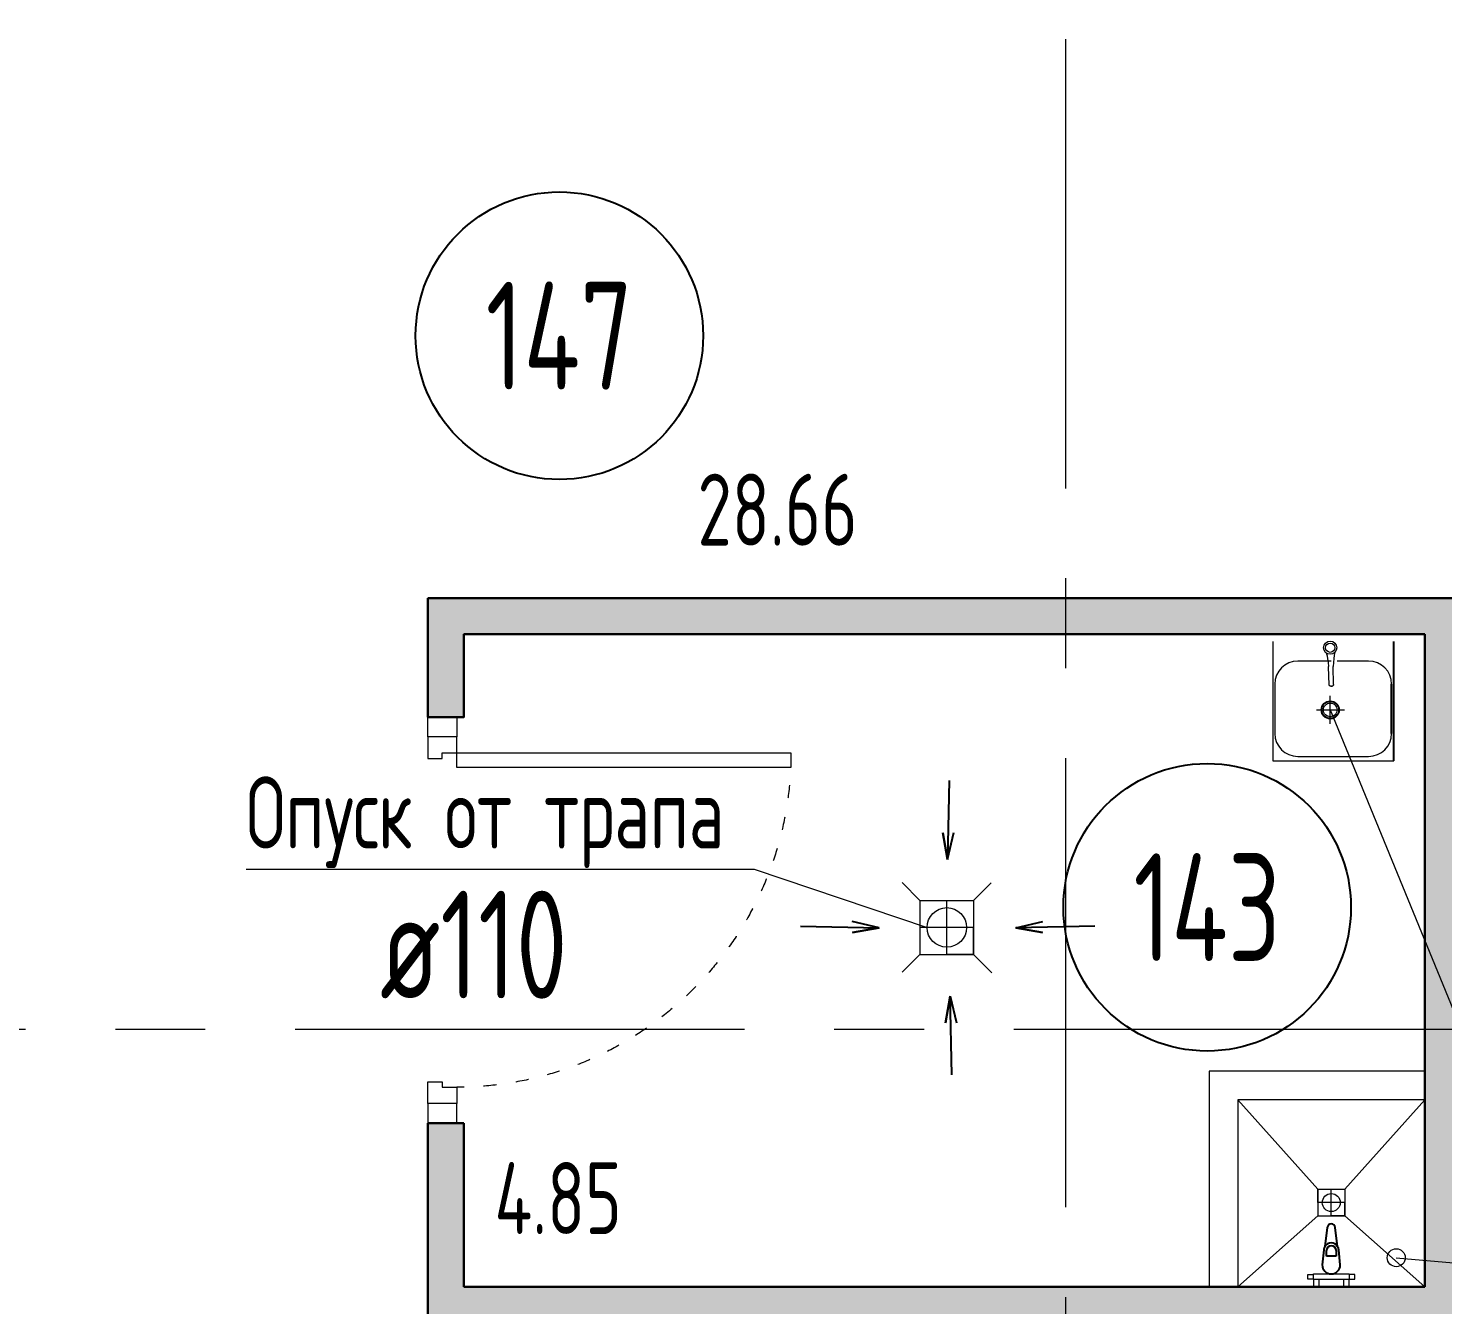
# Model space of a CAD drawing. Header units: millimetres. Extents: x -8689834 to 9419935, y -370377 to 166066.
# Drawn here: x -209120 to -205184, y 102842 to 106394 of the extents above; entities that cross this region are included whole.
import ezdxf
from ezdxf import colors
from ezdxf.entities.mleader import LeaderData, LeaderLine
from ezdxf.enums import TextEntityAlignment as Align
from ezdxf.math import Vec2, Vec3

# ---------------------------------------------------------------- set-up
doc = ezdxf.new("R2010")
doc.units = ezdxf.units.MM
doc.header["$MEASUREMENT"] = 0
doc.linetypes.add('ACAD_ISO03W100', pattern=[30, 12, -18])
doc.linetypes.add('CENTER', pattern=[2, 1.25, -0.25, 0.25, -0.25])
doc.layers.get('0').update_dxf_attribs({"color": 250, "lineweight": 9})
for name, color, linetype, lineweight in [('АР_Двери', 175, 'Continuous', 18), ('АР_Маркер экспликации', 239, 'Continuous', 13), ('АР_Номер помещения', 1, 'Continuous', 25), ('АР_Оси', 195, 'Continuous', 9), ('АР_Отметки', 250, 'Continuous', 15), ('АР_Перегородки газоблок', 165, 'Continuous', 30), ('АР_Перегородки газоблок_Штрих', 165, 'Continuous', 5), ('АР_Помещения_площадь', 19, 'Continuous', 9), ('АР_тонкая линия', 250, 'Continuous', 0), ('ВК_канализация', 32, 'Continuous', 30), ('ТХ_пищеблок', 30, 'Continuous', 20)]:
    doc.layers.add(name, color=color, linetype=linetype, lineweight=lineweight)
for name, color, linetype in [('Архитектура', 251, 'Continuous'), ('Строит. поддон', 7, 'Continuous'), ('ТХ_ВК_оборуд.ТХ', 250, 'Continuous'), ('ТХ_ВК_трапы', 5, 'Continuous')]:
    doc.layers.add(name, color=color, linetype=linetype)
doc.styles.add('ISOCPEUR', font='isocpeur.ttf', dxfattribs={"width": 0.7})
doc.styles.get("Standard").update_dxf_attribs({"font": 'isocpeur.ttf', "width": 0.7})

# ---------------------------------------------------------------- blocks, each defined once
blk = doc.blocks.new('*U685')
blk.add_lwpolyline([(-100, 80), (-100, 1010), (-140, 1010), (-140, 80)], close=True)
for points in [[(-1130, 0), (-1130, 80), (-1075, 80), (-1075, 0), (-1130, 0)], [(-1075, 80), (-1075, 0), (-1015, 0), (-1015, 40), (-1030, 40), (-1030, 80), (-1075, 80)], [(-55, 80), (-55, 0), (-115, 0), (-115, 40), (-100, 40), (-100, 80), (-55, 80)], [(0, 0), (0, 80), (-55, 80), (-55, 0), (0, 0)]]:
    blk.add_lwpolyline(points)
at = {"linetype": 'ACAD_ISO03W100', "ltscale": 3}
blk.add_arc((-100, 80), 930, 90, 180, dxfattribs=at)
blk = doc.blocks.new('*U52')
at = {"layer": 'АР_Номер помещения', "color": 7}
blk.add_circle((-3408, -3726.3), 400, dxfattribs=at)
at = {"layer": 'АР_Помещения_площадь', "color": 7}
blk.add_line((-2583.2, -4456.8), (-3005.5, -4456.8), dxfattribs=at)
at = {"color": 7, "style": 'ISOCPEUR', "width": 0.7, "flags": 1}
blk.add_attdef('КАТЕГОРИЯ', (-499.2, -2092.2), '', height=250, dxfattribs=at)
at = {"layer": 'АР_Номер помещения', "color": 7, "style": 'ISOCPEUR', "width": 0.7}
blk.add_attdef('НОМЕР_ПОМЕЩЕНИЯ', text='', height=300, dxfattribs=at).set_placement((-3408, -3726.3), align=Align.MIDDLE_CENTER)
at = {"layer": 'АР_Помещения_площадь', "color": 7, "lineweight": 30, "width": 0.7, "flags": 104}
blk.add_attdef('ИМЯ_ПОМЕЩЕНИЯ', text='', height=100, dxfattribs=at).set_placement((157.6, 1217.1), align=Align.MIDDLE_CENTER)
at = {"layer": 'АР_Помещения_площадь', "color": 7, "style": 'ISOCPEUR', "width": 0.7}
blk.add_attdef('ПЛОЩАДЬ_ПОМЕЩЕНИЯ', text='', height=200, dxfattribs=at).set_placement((-2578.3, -4210.3), align=Align.MIDDLE_RIGHT)
blk = doc.blocks.new('*U55')
at = {"layer": 'АР_Номер помещения', "color": 7}
blk.add_circle((-6998.5, 4650.1), 400, dxfattribs=at)
at = {"layer": 'АР_Помещения_площадь', "color": 7}
blk.add_line((-8632.1, 3594.4), (-9054.4, 3594.4), dxfattribs=at)
at = {"color": 7, "style": 'ISOCPEUR', "width": 0.7, "flags": 1}
blk.add_attdef('КАТЕГОРИЯ', (-499.2, -2092.2), '', height=250, dxfattribs=at)
at = {"layer": 'АР_Номер помещения', "color": 7, "style": 'ISOCPEUR', "width": 0.7}
blk.add_attdef('НОМЕР_ПОМЕЩЕНИЯ', text='', height=300, dxfattribs=at).set_placement((-6998.5, 4650.1), align=Align.MIDDLE_CENTER)
at = {"layer": 'АР_Помещения_площадь', "color": 7, "style": 'ISOCPEUR', "width": 0.7}
blk.add_attdef('ПЛОЩАДЬ_ПОМЕЩЕНИЯ', text='', height=200, dxfattribs=at).set_placement((-8627.2, 3840.9), align=Align.MIDDLE_RIGHT)
at = {"layer": 'АР_Помещения_площадь', "color": 7, "lineweight": 30, "width": 0.7, "flags": 104}
blk.add_attdef('ИМЯ_ПОМЕЩЕНИЯ', text='', height=100, dxfattribs=at).set_placement((157.6, 1217.1), align=Align.MIDDLE_CENTER)
blk = doc.blocks.new('Трап ТХ')
at = {"layer": 'ТХ_ВК_трапы', "color": 18, "lineweight": 0, "true_color": 0x000000}
for p, q in [((305243.2, -196674.3), (305292.9, -196724.5)), ((305491.2, -196675.5), (305442.2, -196724.5)), ((305292.9, -196724.5), (305292.9, -196874.5)), ((305292.9, -196724.5), (305442.2, -196724.5)), ((305367.6, -196874.5), (305367.6, -196724.5)), ((305442.2, -196724.5), (305442.2, -196874.5)), ((305442.2, -196799.5), (305292.9, -196799.5)), ((305442.2, -196874.5), (305442.2, -196799.5)), ((305243.2, -196924.3), (305292.9, -196874.5)), ((305292.9, -196874.5), (305442.2, -196874.5)), ((305442.2, -196874.5), (305367.6, -196874.5)), ((305493.2, -196925.5), (305442.2, -196874.5))]:
    blk.add_line(p, q, dxfattribs=at)
blk = doc.blocks.new('A$C985b353d')
at = {"layer": 'ТХ_ВК_трапы', "color": 18, "ltscale": 100, "true_color": 0x000000}
for p, q in [((6.4, 408.7), (2.2, 189.2)), ((2.2, 189.2), (-11.2, 263.5)), ((-11.2, 263.5), (2.2, 189.2)), ((2.2, 189.2), (19.8, 264.3)), ((-407.4, 3.3), (-187.9, -0.9)), ((-187.9, -0.9), (-263, 16.7)), ((192.3, -0.9), (267.4, 16.7)), ((411.8, 3.3), (192.3, -0.9)), ((-187.9, -0.9), (-262.2, -14.3)), ((-262.2, -14.3), (-187.9, -0.9)), ((192.3, -0.9), (266.6, -14.3)), ((266.6, -14.3), (192.3, -0.9)), ((9.7, -190.8), (-3.8, -265.2)), ((-3.8, -265.2), (9.7, -190.8)), ((13.8, -410.3), (9.7, -190.8)), ((9.7, -190.8), (27.3, -265.9))]:
    blk.add_line(p, q, dxfattribs=at)
blk = doc.blocks.new('смеситель короткий')
for p, q in [((42, 21), (0, 25)), ((24.9, 13.6), (39.8, 13.6)), ((24.9, -13.6), (24.9, 13.6)), ((104.4, 11.1), (51.5, 17.7)), ((0, -25), (42, -21)), ((39.8, -13.6), (24.9, -13.6)), ((51.5, -17.7), (104.4, -11.1))]:
    blk.add_line(p, q)
for centre, major_axis, start_param, end_param in [((0, 0), (-17.7, 17.7), -0.785398, 2.356194), ((39.8, 0), (9.62, 9.62), 3.926991, 7.068583), ((40.1, 0), (-14.9, 14.9), -1.35736, -0.875625), ((40.1, 0), (14.9, 14.9), 4.498953, 6.496621), ((103, 0), (7.91, 7.91), 4.051589, 6.943986), ((40.1, 0), (14.9, 14.9), 4.017217, 4.498953)]:
    blk.add_ellipse(centre, major_axis=major_axis, ratio=1, start_param=start_param, end_param=end_param)
blk = doc.blocks.new('_DotSmall')
at = {"color": 0, "linetype": 'ByBlock', "const_width": 0.5}
blk.add_lwpolyline([(-0.0625, 0, 1), (0.0625, 0, 1)], format="xyb", close=True, dxfattribs=at)

msp = doc.modelspace()

# ---------------------------------------------------------------- hatches: boundary and pattern name
at = {"layer": 'АР_Перегородки газоблок_Штрих', "ltscale": 100}
h = msp.add_hatch(dxfattribs=at)
h.set_pattern_fill('AR-CONC', scale=30)
h.set_pattern_definition([(50, (0, 0), (215.17805, -18.82564), [22.5, -247.5]), (355, (0, 0), (-41.6254, 225.65764), [18, -198]), (100.45144, (17.93, -1.57), (173.55265, 206.832), [19.12206, -210.34263]), (46.1842, (0, 60), (320.1724, -49.65578), [33.75, -371.25]), (96.63564, (26.68, 55.86), (280.3986, 292.2356), [28.6831, -315.51413]), (351.18416, (0, 60), (280.3986, 292.2356), [27, -297]), (21, (30, 45), (179.07212, -120.78567), [22.5, -247.5]), (326, (30, 45), (72.9946, 217.54501), [18, -198]), (71.45144, (44.92, 34.93), (252.06671, 96.75935), [19.12206, -210.34263]), (37.5, (0, 0), (3.647957, 99.868156), [0, -195.6, 0, -201, 0, -198.75]), (7.5, (0, 0), (78.92086, 118.323514), [0, -114.6, 0, -191.1, 0, -75.75]), (327.5, (-66.9, 0), (160.14673, -6.766462), [0, -75, 0, -234, 0, -310.5]), (317.5, (-96.9, 0), (174.95585, 30.031495), [0, -97.5, 0, -155.4, 0, -220.5])])
h.paths.add_polyline_path([(-204369.9, 104807.7), (-204613.1, 104807.7), (-206233.9, 104807.7), (-206233.9, 104707.7), (-205234.4, 104707.7), (-205234.4, 103398.1), (-205134.4, 103397.1), (-205134.4, 104707.7), (-204369.9, 104707.7)])
h.paths.add_polyline_path([(-206233.9, 104807.7), (-208007.7, 104807.7), (-208007.6, 104477.3), (-207907.6, 104477.3), (-207907.7, 104707.7), (-206233.9, 104707.7)])
h.paths.add_polyline_path([(-206233.9, 102892.2), (-207907.7, 102892.2), (-207907.7, 103347.3), (-208007.7, 103347.3), (-208007.7, 102729), (-207907.7, 102729), (-207907.7, 102792.2), (-206233.9, 102792.2)])
h.paths.add_polyline_path([(-205134.4, 103397.1), (-205234.4, 103398.1), (-205234.4, 102892.2), (-206233.9, 102892.2), (-206233.9, 102792.2), (-205234.4, 102792.2), (-205234.4, 100500.7), (-205134.4, 100500.7)])

# ---------------------------------------------------------------- linework, layer by layer
at = {"layer": 'АР_Оси', "color": 7, "linetype": 'CENTER', "ltscale": 1000}
for p, q in [((-206233.9, 134363.2), (-206233.9, 78630.8)), ((-224377.2, 103610.7), (-139982.7, 103600.7))]:
    msp.add_line(p, q, dxfattribs=at)
at = {"layer": 'АР_Перегородки газоблок', "color": 7, "ltscale": 100}
for points in [[(-208007.6, 104477.3), (-208007.7, 104807.7)], [(-208007.7, 104807.7), (-204369.9, 104807.7)], [(-205234.4, 104707.7), (-207907.7, 104707.7), (-207907.6, 104477.3), (-208007.6, 104477.3)], [(-205234.4, 102892.2), (-205234.4, 104707.7)], [(-208007.7, 103347.3), (-207907.7, 103347.3)], [(-208007.7, 102729), (-208007.7, 103347.3)], [(-207907.7, 102892.2), (-207907.7, 103347.3)], [(-208007.7, 102892.2), (-208007.7, 102892.2)], [(-207907.7, 102892.2), (-205234.4, 102892.2)]]:
    msp.add_lwpolyline(points, dxfattribs=at)
at = {"layer": 'Архитектура', "color": 7, "lineweight": 25, "transparency": 33554684}
for p, q in [((-205320.4, 104355.7), (-205320.4, 104687.7)), ((-205326.4, 104431.7), (-205326.4, 104568.7))]:
    msp.add_line(p, q, dxfattribs=at)
at = {"layer": 'ВК_канализация', "color": 18, "lineweight": 13, "ltscale": 500, "true_color": 0x000000, "elevation": 5.1}
msp.add_lwpolyline([(-205497.3, 104497.1), (-204856.2, 102933.1), (-203466, 102933.1)], dxfattribs=at)
at = {"layer": 'ВК_канализация', "color": 18, "lineweight": 13, "ltscale": 500, "true_color": 0x000000}
for points in [[(-208513.7, 104054.3), (-207099.6, 104054.3), (-206619, 103891.9)], [(-205313.6, 102973), (-204856.2, 102933.1)]]:
    msp.add_lwpolyline(points, dxfattribs=at)
at = {"layer": 'ВК_канализация', "color": 244, "lineweight": 13, "ltscale": 500, "true_color": 0x991b1e}
msp.add_circle((-205497.3, 104497.1, 5.1), 25, dxfattribs=at)
at = {"layer": 'ВК_канализация', "color": 30, "lineweight": 13, "ltscale": 500, "true_color": 0xf26722}
for centre, radius in [((-206564, 103891.9), 55), ((-205313.6, 102973), 25)]:
    msp.add_circle(centre, radius, dxfattribs=at)
at = {"layer": 'Строит. поддон', "color": 7, "lineweight": 0}
for p, q in [((-205834.4, 103492.2), (-205834.4, 102892.2)), ((-205234.4, 103492.2), (-205834.4, 103492.2)), ((-205559.6, 102913.4), (-205559.6, 102926.4)), ((-205559.6, 102926.4), (-205544, 102926.4)), ((-205543.9, 102913.4), (-205559.6, 102913.4)), ((-205544, 102927.7), (-205503.3, 102927.8)), ((-205543.9, 102912.1), (-205544, 102927.7)), ((-205444.9, 102912.3), (-205543.9, 102912.1)), ((-205543.9, 102912.1), (-205543.9, 102892.2)), ((-205528.2, 102892.2), (-205528.3, 102912.1)), ((-205503.3, 102927.8), (-205444.9, 102927.9)), ((-205460.6, 102912.3), (-205460.5, 102892.2)), ((-205444.9, 102927.9), (-205444.9, 102912.3)), ((-205429.3, 102926.7), (-205444.9, 102926.6)), ((-205444.9, 102913.6), (-205429.3, 102913.6)), ((-205444.9, 102892.2), (-205444.9, 102912.3)), ((-205429.3, 102913.6), (-205429.3, 102926.7))]:
    msp.add_line(p, q, dxfattribs=at)
msp.add_lwpolyline([(-205754.4, 103412.2), (-205531.9, 103163.8), (-205456.9, 103163.8), (-205234.4, 103412.2), (-205456.9, 103163.8), (-205456.9, 103089.1), (-205234.4, 102892.2), (-205456.9, 103089.1), (-205456.9, 103126.4), (-205531.9, 103126.4), (-205531.9, 103163.8), (-205531.9, 103089.1), (-205754.4, 102892.2), (-205531.9, 103089.1), (-205456.9, 103089.1), (-205494.4, 103089.1), (-205494.4, 103163.8)], dxfattribs=at)
msp.add_lwpolyline([(-205754.4, 103412.2), (-205754.4, 102892.2), (-205234.4, 102892.2), (-205234.4, 103412.2)], close=True, dxfattribs=at)
msp.add_circle((-205494.4, 103126.4, 0), 25, dxfattribs=at)
at = {"layer": 'ТХ_пищеблок', "color": 7}
for p, q in [((-205657.4, 104687.7), (-205657.4, 104355.7)), ((-205320.4, 104355.7), (-205320.4, 104687.7)), ((-205508.8, 104656.2, 5.1), (-205507.3, 104652.9, 5.1)), ((-205508.8, 104656.2, 5.1), (-205507.3, 104652.9, 5.1)), ((-205507.3, 104653, 5.1), (-205505.9, 104647.2, 5.1)), ((-205505.9, 104647.2, 5.1), (-205504.5, 104639.2, 5.1)), ((-205504.5, 104639.3, 5.1), (-205503.2, 104629, 5.1)), ((-205487.5, 104640.4, 5.1), (-205488.5, 104629.4, 5.1)), ((-205486.6, 104648.3, 5.1), (-205487.5, 104640.3, 5.1)), ((-205485.5, 104654.2, 5.1), (-205486.6, 104648.3, 5.1)), ((-205484.2, 104657.5, 5.1), (-205485.6, 104654.1, 5.1)), ((-205494.9, 104632.7), (-205587.4, 104632.7)), ((-205503.2, 104629, 5.1), (-205502, 104617.6, 5.1)), ((-205501.9, 104616.6, 5.1), (-205502, 104617.6, 5.1)), ((-205501.9, 104616.6, 5.1), (-205502, 104617.6, 5.1)), ((-205501.9, 104616.5, 5.1), (-205501.9, 104616.6, 5.1)), ((-205500.5, 104567.2, 5.1), (-205501.9, 104616.6, 5.1)), ((-205488.5, 104629.4, 5.1), (-205489.1, 104618, 5.1)), ((-205487.8, 104567.6, 5.1), (-205489.1, 104618, 5.1)), ((-205487.8, 104567.6, 5.1), (-205489.1, 104618, 5.1)), ((-205390.4, 104632.7), (-205477.7, 104632.7)), ((-205651.4, 104568.7), (-205651.4, 104431.7)), ((-205500.1, 104566.3, 5.1), (-205500.5, 104567.2, 5.1)), ((-205500.1, 104566.3, 5.1), (-205500.5, 104567.2, 5.1)), ((-205499.6, 104565.4, 5.1), (-205500.1, 104566.3, 5.1)), ((-205499.6, 104565.4, 5.1), (-205500.1, 104566.3, 5.1)), ((-205498.9, 104564.5, 5.1), (-205499.7, 104565.4, 5.1)), ((-205498.1, 104563.9, 5.1), (-205498.9, 104564.5, 5.1)), ((-205498.1, 104563.9, 5.1), (-205498.9, 104564.5, 5.1)), ((-205497.2, 104563.3, 5.1), (-205498.1, 104563.9, 5.1)), ((-205497.2, 104563.3, 5.1), (-205498.1, 104563.9, 5.1)), ((-205496.2, 104562.9, 5.1), (-205497.2, 104563.3, 5.1)), ((-205496.2, 104562.9, 5.1), (-205497.2, 104563.3, 5.1)), ((-205496.1, 104562.9, 5.1), (-205496.6, 104563.2, 5.1)), ((-205495.3, 104562.6, 5.1), (-205496.1, 104562.9, 5.1)), ((-205494.7, 104562.7, 5.1), (-205495.8, 104562.9, 5.1)), ((-205494.7, 104562.7, 5.1), (-205495.8, 104562.9, 5.1)), ((-205494.4, 104562.4, 5.1), (-205495.3, 104562.6, 5.1)), ((-205493.6, 104562.6, 5.1), (-205494.7, 104562.7, 5.1)), ((-205493.6, 104562.6, 5.1), (-205494.7, 104562.7, 5.1)), ((-205493.6, 104562.4, 5.1), (-205494.4, 104562.4, 5.1)), ((-205492.5, 104562.7, 5.1), (-205493.6, 104562.6, 5.1)), ((-205492.5, 104562.7, 5.1), (-205493.6, 104562.6, 5.1)), ((-205492.7, 104562.5, 5.1), (-205493.6, 104562.4, 5.1)), ((-205491.9, 104562.7, 5.1), (-205492.7, 104562.5, 5.1)), ((-205491.4, 104563, 5.1), (-205492.5, 104562.7, 5.1)), ((-205491.4, 104563, 5.1), (-205492.5, 104562.7, 5.1)), ((-205491.2, 104563, 5.1), (-205491.9, 104562.7, 5.1)), ((-205490.8, 104563.5, 5.1), (-205491.8, 104563, 5.1)), ((-205490.8, 104563.5, 5.1), (-205491.8, 104563, 5.1)), ((-205490.6, 104563.4, 5.1), (-205491.2, 104563, 5.1)), ((-205489.9, 104564.1, 5.1), (-205490.8, 104563.5, 5.1)), ((-205489.9, 104564.1, 5.1), (-205490.8, 104563.5, 5.1)), ((-205489.1, 104564.8, 5.1), (-205489.9, 104564.1, 5.1)), ((-205489.1, 104564.8, 5.1), (-205489.9, 104564.1, 5.1)), ((-205488.5, 104565.7, 5.1), (-205489.1, 104564.8, 5.1)), ((-205488, 104566.6, 5.1), (-205488.5, 104565.7, 5.1)), ((-205487.8, 104567.6, 5.1), (-205488, 104566.6, 5.1)), ((-205487.8, 104567.6, 5.1), (-205488, 104566.6, 5.1)), ((-205326.4, 104431.7), (-205326.4, 104568.7)), ((-205497.2, 104458.3, 5.1), (-205497.3, 104536.6, 5.1)), ((-205535.9, 104497.1, 5.1), (-205457.6, 104497.2, 5.1)), ((-205587.4, 104367.7), (-205390.4, 104367.7)), ((-205657.4, 104355.7), (-205320.4, 104355.7))]:
    msp.add_line(p, q, dxfattribs=at)
for radius in [18.3, 13]:
    msp.add_circle((-205497.3, 104670.2, 5.1), radius, dxfattribs=at)
for centre, start, end in [((-205587.4, 104568.7), 90, 180), ((-205390.4, 104568.7), 0, 90), ((-205587.4, 104431.7), 180, 270), ((-205390.4, 104431.7), 270, 0)]:
    msp.add_arc(centre, 64, start, end, dxfattribs=at)
for major_axis in [(-16.5, 16.5), (-13.5, 13.5)]:
    msp.add_ellipse((-205497.3, 104497.1, 5.1), major_axis=major_axis, ratio=1, start_param=4.712389, end_param=10.995574, dxfattribs=at)

# ---------------------------------------------------------------- block references
at = {"layer": 'АР_Двери', "color": 7, "xscale": -1, "rotation": 270}
msp.add_blockref('*U685', (-208007.6, 104477.3), dxfattribs=at)
at = {"layer": 'АР_Маркер экспликации', "color": 7}
ref = msp.add_blockref('*U52', (-204234, 109264.5), dxfattribs=at)
ref.add_attrib('НОМЕР_ПОМЕЩЕНИЯ', '147', dxfattribs={"layer": 'АР_Номер помещения', "color": 7, "height": 300, "style": 'ISOCPEUR', "width": 0.7}).set_placement((-207642.1, 105538.2), align=Align.MIDDLE_CENTER)
ref.add_attrib('ПЛОЩАДЬ_ПОМЕЩЕНИЯ', '28.66', dxfattribs={"layer": 'АР_Помещения_площадь', "color": 7, "height": 200, "style": 'ISOCPEUR', "width": 0.7}).set_placement((-206812.3, 105054.2), align=Align.MIDDLE_RIGHT)
ref = msp.add_blockref('*U55', (-198841.2, 99297.8), dxfattribs=at)
ref.add_attrib('НОМЕР_ПОМЕЩЕНИЯ', '143', dxfattribs={"layer": 'АР_Номер помещения', "color": 7, "height": 300, "style": 'ISOCPEUR', "width": 0.7}).set_placement((-205839.7, 103947.9), align=Align.MIDDLE_CENTER)
ref.add_attrib('ПЛОЩАДЬ_ПОМЕЩЕНИЯ', '4.85', dxfattribs={"layer": 'АР_Помещения_площадь', "color": 7, "height": 200, "style": 'ISOCPEUR', "width": 0.7}).set_placement((-207468.4, 103138.7), align=Align.MIDDLE_RIGHT)
at = {"layer": 'АР_тонкая линия', "color": 7, "ltscale": 500}
msp.add_blockref('A$C985b353d', (-206564, 103891.9), dxfattribs=at)
at = {"layer": 'Строит. поддон', "color": 7, "lineweight": 0, "rotation": 90.00000000000001}
msp.add_blockref('смеситель короткий', (-205494.5, 102952.8), dxfattribs=at)
at = {"layer": 'ТХ_ВК_оборуд.ТХ', "color": 7}
msp.add_blockref('Трап ТХ', (-511931.6, 300691.4), dxfattribs=at)

# ---------------------------------------------------------------- texts
at = {"layer": 'ВК_канализация', "color": 18, "ltscale": 100, "true_color": 0x000000, "attachment_point": 4, "style": 'ISOCPEUR'}
for s, insert, char_height, width in [('Опуск от трапа', (-208513.7, 104184.3), 200, 5891.51), ('\\pxi-1,l1,t1,5;ø110', (-208141.1, 103843.9), 300, 7500)]:
    msp.add_mtext(s, dxfattribs=dict(at, insert=insert, char_height=char_height, width=width))

# ---------------------------------------------------------------- leaders
at = {"layer": 'АР_Отметки', "color": 7}
ml = msp.add_multileader_mtext('Standard', dxfattribs=at)
ml.set_content('{\\W0.8;-2,730}', color=7, style='ISOCPEUR')
ml.set_leader_properties(color=256, linetype='Continuous', lineweight=-1)
ml.set_arrow_properties(name='DOTSMALL')
ml.build(insert=Vec2(0, 0))
ml.multileader.update_dxf_attribs({"has_text_frame": 1, "text_left_attachment_type": 4, "text_right_attachment_type": 4, "dogleg_length": 100, "arrow_head_size": 180})
ctx = ml.context
ctx.base_point, ctx.char_height, ctx.arrow_head_size, ctx.landing_gap_size, ctx.plane_origin = Vec3(-314791.3, 121809, 0), 250, 180, 50, Vec3(-319449.8, 117956.7, 0)
ctx.left_attachment, ctx.right_attachment = 4, 4
notes = []
notes.append((ctx, [(0, (0, 0, 0), (0, 0), (1, 0), 1, [])]))
ctx.mtext.insert, ctx.mtext.width, ctx.mtext.defined_height, ctx.mtext.line_spacing_style, ctx.mtext.flow_direction = Vec3(-314741.3, 122142.4, 0), 769.989, 343.9, 2, 5
ml = msp.add_multileader_mtext('Standard', dxfattribs=at)
ml.set_content('{\\W0.8;-2,430}', color=7, style='ISOCPEUR')
ml.set_leader_properties(color=256, linetype='Continuous', lineweight=-1)
ml.set_arrow_properties(name='DOTSMALL')
ml.build(insert=Vec2(0, 0))
ml.multileader.update_dxf_attribs({"has_text_frame": 1, "text_left_attachment_type": 4, "text_right_attachment_type": 4, "dogleg_length": 100, "arrow_head_size": 180})
ctx = ml.context
ctx.base_point, ctx.char_height, ctx.arrow_head_size, ctx.landing_gap_size, ctx.plane_origin = Vec3(-301002.2, 120038.6), 250, 180, 50, Vec3(-299949.6, 118383.4)
ctx.left_attachment, ctx.right_attachment = 4, 4
notes.append((ctx, [(0, (0, 0, 0), (0, 0), (1, 0), 1, [])]))
ctx.mtext.insert, ctx.mtext.width, ctx.mtext.line_spacing_style, ctx.mtext.flow_direction = Vec3(-300952.2, 120371.9), 852.697, 2, 5
ml = msp.add_multileader_mtext('Standard', dxfattribs=at)
ml.set_content('{\\W0.8;-2,430}', color=7, style='ISOCPEUR')
ml.set_leader_properties(color=256, linetype='Continuous', lineweight=-1)
ml.set_arrow_properties(name='DOTSMALL')
ml.build(insert=Vec2(0, 0))
ml.multileader.update_dxf_attribs({"has_text_frame": 1, "text_left_attachment_type": 4, "text_right_attachment_type": 4, "dogleg_length": 100, "arrow_head_size": 180})
ctx = ml.context
ctx.base_point, ctx.char_height, ctx.arrow_head_size, ctx.landing_gap_size, ctx.plane_origin = Vec3(-336711.9, 117132.7), 250, 180, 50, Vec3(-335659.2, 115477.5)
ctx.left_attachment, ctx.right_attachment = 4, 4
notes.append((ctx, [(0, (0, 0, 0), (0, 0), (1, 0), 1, [])]))
ctx.mtext.insert, ctx.mtext.width, ctx.mtext.line_spacing_style, ctx.mtext.flow_direction = Vec3(-336661.9, 117466), 852.697, 2, 5
ml = msp.add_multileader_mtext('Standard', dxfattribs=at)
ml.set_content('{\\W0.8;-2,480}', color=7, style='ISOCPEUR')
ml.set_leader_properties(color=256, linetype='Continuous', lineweight=-1)
ml.set_arrow_properties(name='DOTSMALL')
ml.build(insert=Vec2(0, 0))
ml.multileader.update_dxf_attribs({"has_text_frame": 1, "text_left_attachment_type": 4, "text_right_attachment_type": 4, "dogleg_length": 100, "arrow_head_size": 180})
ctx = ml.context
ctx.base_point, ctx.char_height, ctx.arrow_head_size, ctx.landing_gap_size, ctx.plane_origin = Vec3(-302447.5, 114255.1), 250, 180, 50, Vec3(-301394.8, 112599.9)
ctx.left_attachment, ctx.right_attachment = 4, 4
notes.append((ctx, [(0, (0, 0, 0), (0, 0), (1, 0), 1, [])]))
ctx.mtext.insert, ctx.mtext.width, ctx.mtext.line_spacing_style, ctx.mtext.flow_direction = Vec3(-302397.5, 114588.4), 852.697, 2, 5
ml = msp.add_multileader_mtext('Standard', dxfattribs=at)
ml.set_content('-0,125', color=7, style='ISOCPEUR')
ml.set_leader_properties(color=256, linetype='Continuous', lineweight=-1)
ml.set_arrow_properties(name='DOTSMALL')
ml.build(insert=Vec2(0, 0))
ml.multileader.update_dxf_attribs({"has_text_frame": 1, "text_left_attachment_type": 4, "text_right_attachment_type": 4, "dogleg_length": 100, "arrow_head_size": 180})
ctx = ml.context
ctx.base_point, ctx.char_height, ctx.arrow_head_size, ctx.landing_gap_size, ctx.plane_origin = Vec3(-214195, 102847.8), 250, 180, 50, Vec3(-216356.3, 101899.1)
ctx.left_attachment, ctx.right_attachment = 4, 4
notes.append((ctx, [(0, (0, 0, 0), (0, 0), (1, 0), 1, [])]))
ctx.mtext.insert, ctx.mtext.width, ctx.mtext.line_spacing_style, ctx.mtext.flow_direction = Vec3(-214145, 103181.2), 852.697, 2, 5
ml = msp.add_multileader_mtext('Standard', dxfattribs=at)
ml.set_content('-0,125', color=7, style='ISOCPEUR')
ml.set_leader_properties(color=256, linetype='Continuous', lineweight=-1)
ml.set_arrow_properties(name='DOTSMALL')
ml.build(insert=Vec2(0, 0))
ml.multileader.update_dxf_attribs({"has_text_frame": 1, "text_left_attachment_type": 4, "text_right_attachment_type": 4, "dogleg_length": 100, "arrow_head_size": 180})
ctx = ml.context
ctx.base_point, ctx.char_height, ctx.arrow_head_size, ctx.landing_gap_size, ctx.plane_origin = Vec3(-211620.2, 102847.8), 250, 180, 50, Vec3(-213781.4, 101899.1)
ctx.left_attachment, ctx.right_attachment = 4, 4
notes.append((ctx, [(0, (0, 0, 0), (0, 0), (1, 0), 1, [])]))
ctx.mtext.insert, ctx.mtext.width, ctx.mtext.line_spacing_style, ctx.mtext.flow_direction = Vec3(-211570.2, 103181.2), 852.697, 2, 5
for ctx, leaders in notes:
    for number, flags, end, landing, length, lines in leaders:
        leader = LeaderData()
        leader.index, (leader.has_last_leader_line, leader.has_dogleg_vector, leader.attachment_direction) = number, flags
        leader.last_leader_point, leader.dogleg_vector, leader.dogleg_length = Vec3(end), Vec3(landing), length
        for number, points, colour, breaks in lines:
            line = LeaderLine()
            line.index, line.vertices, line.color, line.breaks = number, Vec3.list(points), colors.encode_raw_color(colour), breaks
            leader.lines.append(line)
        ctx.leaders.append(leader)

doc.saveas('drawing.dxf')
